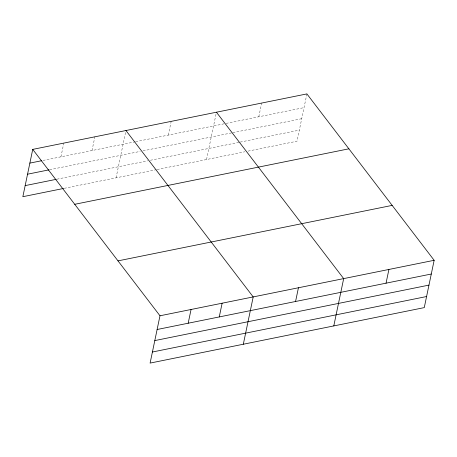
<?xml version="1.0" encoding="UTF-8"?>
<svg xmlns="http://www.w3.org/2000/svg" width="457" height="457" viewBox="0 0 457 457"><rect width="100%" height="100%" fill="white"/><g stroke="black" fill="none" stroke-linecap="round" stroke-linejoin="round"><path stroke-width="0.34" stroke-dasharray="2.29 1.71" d="M60.941 156.825L63.809 143.098M92.011 150.536L94.879 136.814M116.067 177.836L125.949 130.525M168.319 135.095L171.186 121.368M206.541 159.527L216.424 112.216M258.799 116.781L261.661 103.059M306.898 93.908L297.016 141.219L247.603 151.216M42.987 160.458L134.918 141.853M135.609 141.71L225.392 123.544M226.084 123.401L304.036 107.629M49.647 169.724L140.253 151.387M143.041 150.821L232.122 132.798M232.819 132.656L301.717 118.711M56.931 179.19L147.611 160.835M150.399 160.27L239.479 142.247M240.176 142.104L299.335 130.131M64.277 188.313L156.431 169.667M157.128 169.524L244.821 151.781"/><path stroke-width="0.69" d="M32.733 149.388L159.984 315.781L150.102 363.092L424.267 307.612L434.15 260.301L306.898 93.908L32.733 149.388L22.85 196.699L63.592 188.455M188.187 323.219L191.055 309.498M219.263 316.93L222.125 303.208M243.318 344.23L253.201 296.919L125.949 130.525M295.57 301.489L298.438 287.767M333.793 325.921L343.675 278.61L216.424 112.216M386.045 283.18L388.913 269.459M29.865 163.109L41.604 160.738M27.551 174.197L48.956 169.861M25.164 185.616L56.24 179.327M74.725 204.302L348.891 148.816M117.992 260.873L392.157 205.393M159.984 315.781L434.15 260.301M157.117 329.508L431.282 274.023M154.803 340.591L428.969 285.105M152.415 352.01L426.581 296.53"/></g></svg>
